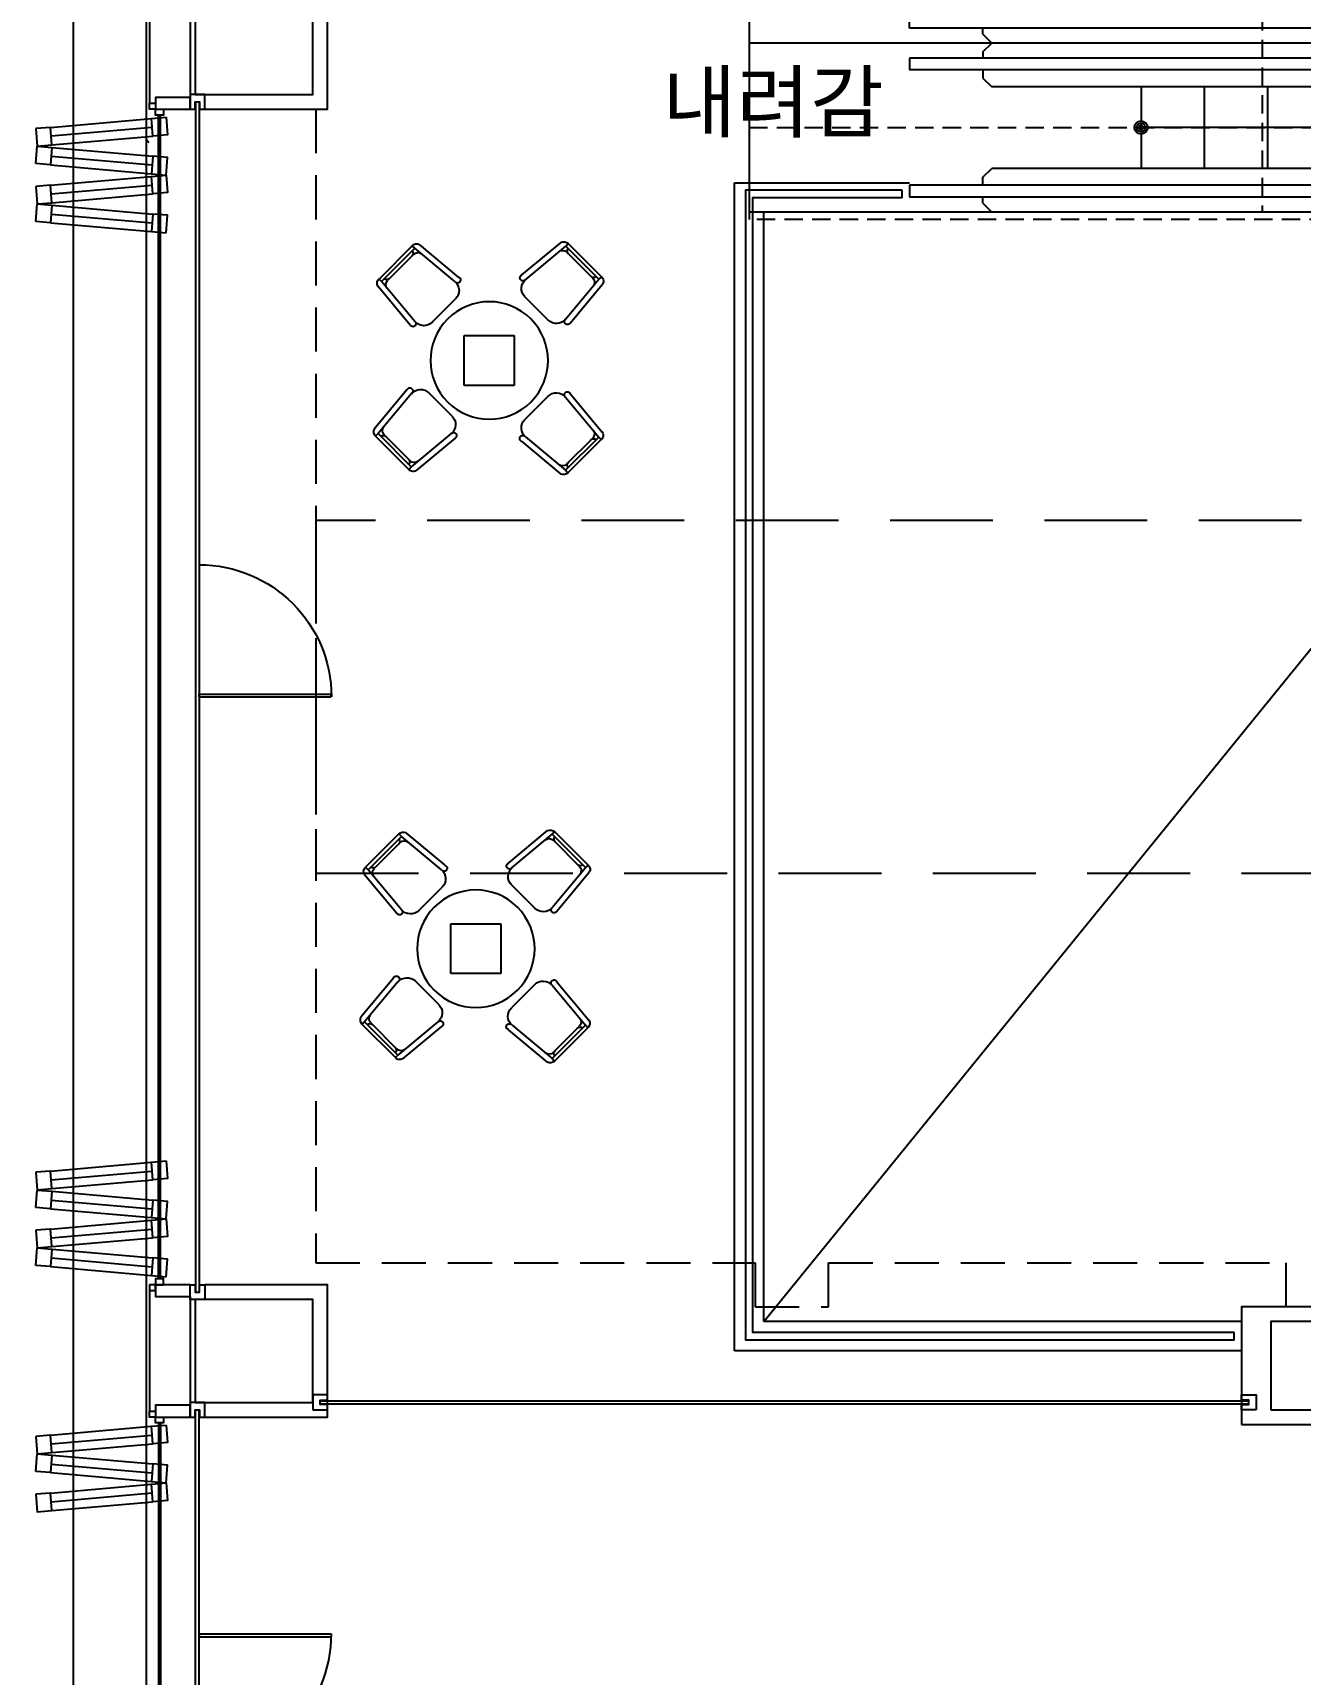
# Model space of a CAD drawing. Header units: millimetres. Extents: x -7616 to 421613, y 91067 to 341353.
# Drawn here: x 299222 to 307846, y 211068 to 222238 of the extents above; entities that cross this region are included whole.
import ezdxf
from ezdxf.enums import TextEntityAlignment as Align
from ezdxf.xclip import XClip

# ---------------------------------------------------------------- set-up
doc = ezdxf.new("R2010")
doc.units = ezdxf.units.MM
doc.header["$LTSCALE"] = 500
doc.header["$MEASUREMENT"] = 0
doc.header["$XCLIPFRAME"] = 0
for name, pattern in [('H0', [0.3, 0.2, -0.1]), ('HIDDEN2', [0.188, 0.125, -0.063]), ('HOON1', [3, 2, -1])]:
    doc.linetypes.add(name, pattern=pattern)
doc.layers.add('e-plan', color=9, linetype='CONTINUOUS')
doc.styles.add('돋움', font='Dotum.ttf')

# ---------------------------------------------------------------- blocks, each defined once
blk = doc.blocks.new('A$C7F1D75F0')
at = {"layer": 'e-plan'}
for p, q in [((0, 1150), (899, 1150)), ((0, 1150), (0, 1130)), ((0, 1130), (899, 1130)), ((899, 1150), (899, 1130))]:
    blk.add_line(p, q, dxfattribs=at)
blk.add_arc((0, 1150), 900, 270.0001, 0, dxfattribs=at)
blk = doc.blocks.new('1F 기둥 140514')
at = {"layer": 'e-plan', "ltscale": 0.5}
for points in [[(354364, 91750), (355164, 91750), (355164, 92450), (354364, 92450)], [(354364, 82850), (355164, 82850), (355164, 83550), (354364, 83550)], [(361684, 82800), (362384, 82800), (362384, 83400), (361684, 83400)]]:
    blk.add_lwpolyline(points, close=True, dxfattribs=at)
blk = doc.blocks.new('A$C633402C3')
at = {"layer": 'e-plan'}
for points in [[(226205, 188061), (226205, 57607), (226705, 57601), (226705, 188061)], [(226720, 130055), (226707, 130074)]]:
    blk.add_lwpolyline(points, dxfattribs=at)
blk = doc.blocks.new('야외테이블')
at = {"layer": 'e-plan'}
for p, q in [((-261, 711), (-222, 1138)), ((-211, 707), (-171, 1148)), ((-171, 1178), (-171, 1148)), ((229, 1178), (-171, 1178)), ((229, 1148), (-171, 1148)), ((186, 1118), (-128, 1118)), ((229, 1148), (229, 1178)), ((269, 707), (229, 1148)), ((319, 711), (279, 1142)), ((-112, 598), (169, 598)), ((-682, 288), (-1110, 249)), ((0, 300), (-300, 0)), ((300, 0), (0, 300)), ((687, 317), (1118, 278)), ((-1149, 198), (-1119, 198)), ((-1149, -202), (-1149, 198)), ((-678, 238), (-1119, 198)), ((-1119, -202), (-1119, 198)), ((-1089, -159), (-1089, 155)), ((573, -113), (573, 168)), ((682, 267), (1123, 227)), ((1093, 184), (1093, -130)), ((1123, 227), (1153, 227)), ((1123, 227), (1123, -173)), ((1153, 227), (1153, -173)), ((-569, 139), (-569, -142)), ((0, -300), (300, 0)), ((-300, 0), (0, -300)), ((-1119, -202), (-1149, -202)), ((-678, -242), (-1119, -202)), ((-682, -292), (-1114, -253)), ((682, -213), (1123, -173)), ((687, -263), (1114, -224)), ((1153, -173), (1123, -173)), ((-261, -672), (-222, -1100)), ((-211, -668), (-171, -1109)), ((-112, -559), (169, -559)), ((269, -668), (229, -1109)), ((319, -672), (279, -1104)), ((229, -1109), (-171, -1109)), ((-171, -1139), (-171, -1109)), ((186, -1079), (-128, -1079)), ((229, -1109), (229, -1139)), ((229, -1139), (-171, -1139))]:
    blk.add_line(p, q, dxfattribs=at)
blk.add_circle((0, 0), 500, dxfattribs=at)
for centre, radius, start, end in [((-176, 1131), 46.9, 84.1453, 178.8173), ((-128, 1068), 50, 90, 174.8056), ((-102, 1158), 40.6, 195.0763, 268.843), ((162, 1155), 37.2, 271.4867, 348.8829), ((186, 1068), 50, 5.1944, 90), ((228, 1123), 54.5, 20.8209, 89.6855), ((-237, 704), 25.3, 164.2696, 353.4169), ((-112, 698), 100, 174.8056, 270), ((169, 698), 100, 270, 5.1944), ((295, 700), 26.1, 172.9368, 25.5206), ((-675, 264), 25.3, 276.5831, 105.7304), ((675, 293), 26.1, 64.4794, 277.0632), ((-1102, 203), 46.9, 91.1827, 185.8547), ((-1129, 129), 40.6, 1.157, 74.9237), ((-1039, 155), 50, 95.1944, 180), ((-669, 139), 100, 0, 95.1944), ((673, 168), 100, 84.8056, 180), ((1043, 184), 50, 0, 84.8056), ((1130, 161), 37.2, 101.1171, 178.5133), ((1099, 227), 54.5, 0.3145, 69.1791), ((-1126, -135), 37.2, 281.1171, 358.5133), ((673, -113), 100, 180, 275.1944), ((1043, -130), 50, 275.1944, 0), ((1134, -104), 40.6, 181.157, 254.9237), ((-1094, -202), 54.5, 180.3145, 249.1791), ((-1039, -159), 50, 180, 264.8056), ((-671, -268), 26.1, 244.4794, 97.0632), ((-669, -142), 100, 264.8056, 0), ((680, -238), 25.3, 96.5831, 285.7304), ((1106, -178), 46.9, 271.1827, 5.8547), ((-237, -666), 25.3, 6.5831, 195.7304), ((-112, -659), 100, 90, 185.1944), ((169, -659), 100, 354.8056, 90), ((295, -661), 26.1, 334.4794, 187.0632), ((-176, -1092), 46.9, 181.1827, 275.8547), ((-128, -1029), 50, 185.1944, 270), ((-102, -1119), 40.6, 91.157, 164.9237), ((162, -1116), 37.2, 11.1171, 88.5133), ((186, -1029), 50, 270, 354.8056), ((228, -1084), 54.5, 270.3145, 339.1791)]:
    blk.add_arc(centre, radius, start, end, dxfattribs=at)
blk = doc.blocks.new('A$C206C7AD2')
at = {"layer": 'e-plan', "linetype": 'HIDDEN2', "ltscale": 2}
for p, q in [((19000, 2400), (0, 2400)), ((0, 2400), (0, 2350)), ((3490, 2350), (3490, 50)), ((16350, 2350), (16350, 50)), ((18350, 2350), (18350, 50)), ((19000, 2400), (19000, 2350)), ((0, 1775), (19000, 1775)), ((0, 625), (19000, 625)), ((0, 50), (0, 0)), ((19000, 50), (19000, 0)), ((19000, 0), (0, 0))]:
    blk.add_line(p, q, dxfattribs=at)
at = {"layer": 'e-plan'}
for p, q in [((19000, 2350), (0, 2350)), ((0, 2350), (0, 50)), ((1590, 2290), (1650, 2350)), ((17850, 2290), (17790, 2350)), ((19000, 2350), (19000, 50)), ((18350, 2247), (1090, 2247)), ((1090, 2167), (1090, 2247)), ((1590, 2290), (1590, 2247)), ((17850, 2290), (17850, 2247)), ((18350, 2247), (18350, 2167)), ((18350, 2167), (1090, 2167)), ((1590, 2167), (1590, 2112)), ((17850, 2167), (17850, 2112)), ((1590, 2112), (1650, 2052)), ((17790, 2052), (1650, 2052)), ((2666, 1497), (2666, 2052)), ((3096, 1497), (3096, 2052)), ((3526, 1497), (3526, 2052)), ((3876, 1497), (3876, 2052)), ((4226, 1497), (4226, 2052)), ((4576, 1497), (4576, 2052)), ((4926, 1497), (4926, 2052)), ((5276, 1497), (5276, 2052)), ((5626, 1497), (5626, 2052)), ((5976, 1497), (5976, 2052)), ((6326, 1497), (6326, 2052)), ((6676, 1497), (6676, 2052)), ((7026, 1497), (7026, 2052)), ((7376, 1497), (7376, 2052)), ((7726, 1497), (7726, 2052)), ((8076, 1497), (8076, 2052)), ((8426, 1497), (8426, 2052)), ((8776, 1497), (8776, 2052)), ((9126, 1497), (9126, 2052)), ((9476, 1497), (9476, 2052)), ((9826, 1497), (9826, 2052)), ((10176, 1497), (10176, 2052)), ((10526, 1497), (10526, 2052)), ((10876, 1497), (10876, 2052)), ((11226, 1497), (11226, 2052)), ((11576, 1497), (11576, 2052)), ((11926, 1497), (11926, 2052)), ((12276, 1497), (12276, 2052)), ((12626, 1497), (12626, 2052)), ((12976, 1497), (12976, 2052)), ((13326, 1497), (13326, 2052)), ((13676, 1497), (13676, 2052)), ((14026, 1497), (14026, 2052)), ((14376, 1497), (14376, 2052)), ((14726, 1497), (14726, 2052)), ((15076, 1497), (15076, 2052)), ((15426, 1497), (15426, 2052)), ((15776, 1497), (15776, 2052)), ((16126, 1497), (16126, 2052)), ((16476, 1497), (16476, 2052)), ((16826, 1497), (16826, 2052)), ((17176, 1497), (17176, 2052)), ((17850, 2112), (17790, 2052)), ((2666, 1775), (2817, 1875)), ((2817, 1875), (2817, 1775)), ((17176, 1775), (2666, 1775)), ((2666, 1775), (2817, 1675)), ((2817, 1675), (2817, 1775)), ((1590, 1437), (1650, 1497)), ((17790, 1497), (1650, 1497)), ((17850, 1437), (17790, 1497)), ((18350, 1382), (1090, 1382)), ((1090, 1302), (1090, 1382)), ((1590, 1382), (1590, 1437)), ((17850, 1382), (17850, 1437)), ((18350, 1382), (18350, 1302)), ((18350, 1302), (1090, 1302)), ((1590, 1260), (1590, 1302)), ((1590, 1260), (1650, 1200)), ((17850, 1260), (17790, 1200)), ((17850, 1260), (17850, 1302)), ((19000, 1200), (0, 1200)), ((1590, 1140), (1650, 1200)), ((1590, 1140), (1590, 1097)), ((17850, 1140), (17790, 1200)), ((17850, 1140), (17850, 1097)), ((18350, 1097), (1090, 1097)), ((1090, 1097), (1090, 1017)), ((18350, 1017), (1090, 1017)), ((1590, 1017), (1590, 962)), ((17850, 1017), (17850, 962)), ((18350, 1017), (18350, 1097)), ((1590, 962), (1650, 902)), ((17790, 902), (1650, 902)), ((2666, 902), (2666, 347)), ((3096, 902), (3096, 347)), ((3526, 902), (3526, 347)), ((3876, 902), (3876, 347)), ((4226, 902), (4226, 347)), ((4576, 902), (4576, 347)), ((4926, 902), (4926, 347)), ((5276, 902), (5276, 347)), ((5626, 902), (5626, 347)), ((5976, 902), (5976, 347)), ((6326, 902), (6326, 347)), ((6676, 902), (6676, 347)), ((7026, 902), (7026, 347)), ((7376, 902), (7376, 347)), ((7726, 902), (7726, 347)), ((8076, 902), (8076, 347)), ((8426, 902), (8426, 347)), ((8776, 902), (8776, 347)), ((9126, 902), (9126, 347)), ((9476, 902), (9476, 347)), ((9826, 902), (9826, 347)), ((10176, 902), (10176, 347)), ((10526, 902), (10526, 347)), ((10876, 902), (10876, 347)), ((11226, 902), (11226, 347)), ((11576, 902), (11576, 347)), ((11926, 902), (11926, 347)), ((12276, 902), (12276, 347)), ((12626, 902), (12626, 347)), ((12976, 902), (12976, 347)), ((13326, 902), (13326, 347)), ((13676, 902), (13676, 347)), ((14026, 902), (14026, 347)), ((14376, 902), (14376, 347)), ((14726, 902), (14726, 347)), ((15076, 902), (15076, 347)), ((15426, 902), (15426, 347)), ((15776, 902), (15776, 347)), ((16126, 902), (16126, 347)), ((16476, 902), (16476, 347)), ((16826, 902), (16826, 347)), ((17176, 902), (17176, 347)), ((17850, 962), (17790, 902)), ((17176, 625), (17025, 725)), ((17025, 725), (17025, 625)), ((17176, 625), (2666, 625)), ((17176, 625), (17025, 525)), ((17025, 525), (17025, 625)), ((1590, 287), (1650, 347)), ((17790, 347), (1650, 347)), ((17850, 287), (17790, 347)), ((18350, 232), (1090, 232)), ((1090, 232), (1090, 152)), ((1590, 232), (1590, 287)), ((17850, 232), (17850, 287)), ((18350, 152), (18350, 232)), ((18350, 152), (1090, 152)), ((1590, 110), (1590, 152)), ((17850, 110), (17850, 152)), ((19000, 50), (0, 50)), ((1590, 110), (1650, 50)), ((17850, 110), (17790, 50))]:
    blk.add_line(p, q, dxfattribs=at)
for centre, radius in [((17176, 1775), 45), ((17176, 1775), 30), ((17176, 1775), 15), ((2666, 625), 45), ((2666, 625), 30), ((2666, 625), 15)]:
    blk.add_circle(centre, radius, dxfattribs=at)
blk = doc.blocks.new('A$C6B9375F1')
at = {"layer": 'e-plan'}
blk.add_lwpolyline([(-30, 195), (-30, 155), (10, 155), (10, -80), (-70, -80), (-70, 155), (-30, 155)], dxfattribs=at)
blk = doc.blocks.new('A$C4EB37CB7')
at = {"layer": 'e-plan'}
for p, q in [((174, 730), (-5, 64)), ((231, 715), (53, 48)), ((289, 699), (111, 33))]:
    blk.add_line(p, q, dxfattribs=at)
for points in [[(199, 827), (315, 796), (289, 699), (174, 730), (199, 827)], [(-31, -33), (85, -64), (111, 33), (-5, 64), (-31, -33)]]:
    blk.add_lwpolyline(points, dxfattribs=at)
blk.add_circle((40, 0), 5, dxfattribs=at)

msp = doc.modelspace()

# ---------------------------------------------------------------- linework, layer by layer
at = {"layer": 'e-plan', "ltscale": 0.5}
for p, q in [((304197, 213468), (317797, 230199)), ((300017, 222578), (300017, 221758))]:
    msp.add_line(p, q, dxfattribs=at)
at = {"layer": 'e-plan'}
for p, q in [((300292, 222538), (300292, 221798)), ((300077, 213758), (300077, 221678)), ((300092, 213758), (300092, 221678)), ((303997, 213268), (303997, 221218)), ((303997, 221218), (305187, 221218)), ((304197, 213468), (304197, 221018)), ((300017, 213678), (300017, 212858)), ((300292, 213638), (300292, 212898)), ((307447, 213468), (304197, 213468)), ((307447, 213268), (303997, 213268)), ((301177, 212928), (307497, 212928)), ((301177, 212908), (307497, 212908)), ((300077, 212778), (300077, 209998)), ((300092, 212778), (300092, 209998))]:
    msp.add_line(p, q, dxfattribs=at)
at = {"layer": 'e-plan', "ltscale": 0.5}
msp.add_lwpolyline([(300392, 221718), (301227, 221718), (301227, 222618), (300392, 222618)], dxfattribs=at)
at = {"layer": 'e-plan'}
for points in [[(300057, 221718), (300017, 221718), (300017, 221758), (300057, 221758)], [(300112, 221718), (300112, 221678), (300057, 221678), (300057, 221718)], [(300357, 221818), (300357, 221818), (300327, 221818), (300327, 221818), (300292, 221818), (300292, 221718), (300327, 221718), (300327, 221768), (300357, 221768), (300357, 221718), (300392, 221718), (300392, 221818)], [(300017, 213678), (300057, 213678), (300057, 213718), (300017, 213718)], [(300112, 213718), (300112, 213758), (300057, 213758), (300057, 213718)], [(300357, 213618), (300357, 213618), (300327, 213618), (300327, 213618), (300292, 213618), (300292, 213718), (300327, 213718), (300327, 213668), (300357, 213668), (300357, 213718), (300392, 213718), (300392, 213618)], [(307447, 212768), (308447, 212768), (308447, 213568), (307447, 213568)], [(300357, 212918), (300357, 212918), (300327, 212918), (300327, 212918), (300292, 212918), (300292, 212818), (300327, 212818), (300327, 212868), (300357, 212868), (300357, 212818), (300392, 212818), (300392, 212918)], [(301127, 212868), (301227, 212868), (301227, 212903), (301177, 212903), (301177, 212933), (301227, 212933), (301227, 212968), (301127, 212968)], [(307547, 212868), (307447, 212868), (307447, 212903), (307497, 212903), (307497, 212933), (307447, 212933), (307447, 212968), (307547, 212968)], [(300057, 212818), (300017, 212818), (300017, 212858), (300057, 212858)], [(300112, 212818), (300112, 212778), (300057, 212778), (300057, 212818)]]:
    msp.add_lwpolyline(points, close=True, dxfattribs=at)
for points in [[(300330, 221768), (300330, 213668)], [(300354, 221768), (300354, 213668)], [(305137, 221168), (304072, 221168), (304072, 213343), (307397, 213343), (307397, 213393), (304122, 213393), (304122, 221118), (305137, 221118), (305137, 221168)], [(300392, 212818), (301227, 212818), (301227, 213718), (300392, 213718)], [(300330, 203118), (300330, 212868)], [(300354, 203118), (300354, 212868)]]:
    msp.add_lwpolyline(points, dxfattribs=at)
at = {"layer": 'e-plan', "linetype": 'HOON1', "ltscale": 0.3}
msp.add_lwpolyline([(301147, 221718), (301147, 213868), (304137, 213868), (304137, 213568), (304637, 213568), (304637, 213868), (307747, 213868), (307747, 213568)], dxfattribs=at)
at = {"layer": 'e-plan', "linetype": 'HOON1', "ltscale": 0.7}
msp.add_lwpolyline([(308905, 218918), (301147, 218918), (301147, 216518), (309623, 216518)], dxfattribs=at)

# ---------------------------------------------------------------- block references
at = {"layer": 'e-plan', "linetype": 'H0'}
msp.add_blockref('A$C633402C3', (73291, 91433), dxfattribs=at)
at = {"layer": 'e-plan'}
msp.add_blockref('1F 기둥 140514', (-54037, 130068), dxfattribs=at)
ref = msp.add_blockref('A$C206C7AD2', (304097, 220968), dxfattribs=at)
XClip(ref).set_block_clipping_path([(-514.4486368001, -2200.0009704791), (13900.0008554906, 3183.8043825813)])
at = {"layer": 'e-plan', "xscale": -1}
for name, p, rotation in [('A$C4EB37CB7', (300091, 221639), 80.00000000000004), ('A$C6B9375F1', (300212, 221728), 90), ('A$C4EB37CB7', (300091, 221245), 80.00000000000004), ('A$C7F1D75F0', (300354, 218868), 180.0000631792498), ('A$C4EB37CB7', (300091, 214536), 80.00000000000004), ('A$C4EB37CB7', (300091, 214141), 80.00000000000004), ('A$C6B9375F1', (300212, 213648), 90), ('A$C4EB37CB7', (300091, 212739), 80.00000000000004), ('A$C6B9375F1', (300212, 212828), 90), ('A$C4EB37CB7', (300091, 212345), 80.00000000000004)]:
    msp.add_blockref(name, p, dxfattribs=dict(at, rotation=rotation))
at = {"layer": 'e-plan'}
for name, p, rotation in [('A$C4EB37CB7', (300091, 221295), 99.99999999999984), ('A$C4EB37CB7', (300091, 220901), 99.99999999999984), ('A$C4EB37CB7', (300091, 214191), 99.99999999999984), ('A$C4EB37CB7', (300091, 213797), 99.99999999999984), ('A$C4EB37CB7', (300091, 212395), 99.99999999999984), ('A$C7F1D75F0', (300354, 210193), 359.9999368207502)]:
    msp.add_blockref(name, p, dxfattribs=dict(at, rotation=rotation))
at = {"layer": 'e-plan', "xscale": -0.7999999947379529, "yscale": 0.7999999970197678, "zscale": 0.8, "rotation": 315}
for p in [(302328, 220008), (302237, 216005)]:
    msp.add_blockref('야외테이블', p, dxfattribs=at)

# ---------------------------------------------------------------- texts
at = {"layer": 'e-plan', "lineweight": 0, "style": '돋움'}
msp.add_text('내려감', height=400, dxfattribs=at).set_placement((305013, 221568), align=Align.RIGHT)

doc.saveas('drawing.dxf')
